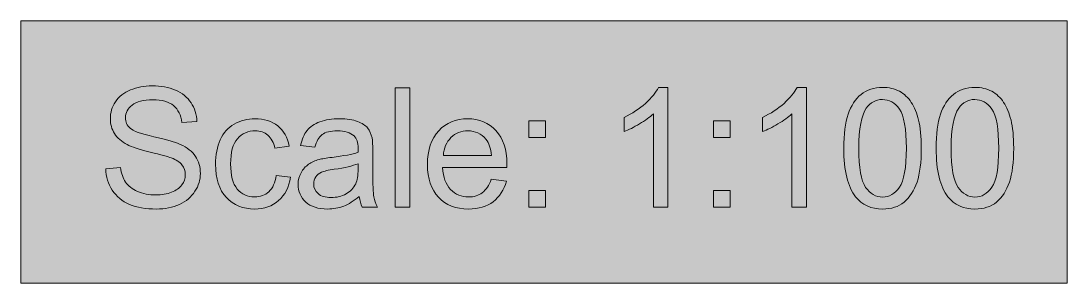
# Model space of a CAD drawing. Header units: millimetres. Extents: x 59 to 361, y 42 to 244.
# Drawn here: x 64.98 to 84.98, y 43.66 to 48.66 of the extents above; entities that cross this region are included whole.
import ezdxf

# ---------------------------------------------------------------- set-up
doc = ezdxf.new("R2010")
doc.units = ezdxf.units.MM
doc.header["$MEASUREMENT"] = 0
doc.layers.add('Scale Ruler 100', color=7, linetype='Continuous', lineweight=0)

# ---------------------------------------------------------------- blocks, each defined once
blk = doc.blocks.new('Block_12')
at = {"layer": 'Scale Ruler 100'}
for points, knots in [([(66.601, 45.844), (66.601, 45.844), (66.885, 45.869), (66.885, 45.869), (66.898, 45.755), (66.929, 45.662), (66.979, 45.589), (67.028, 45.516), (67.104, 45.457), (67.207, 45.412), (67.31, 45.367), (67.427, 45.344), (67.556, 45.344), (67.671, 45.344), (67.772, 45.362), (67.86, 45.396), (67.948, 45.43), (68.013, 45.477), (68.056, 45.536), (68.099, 45.596), (68.12, 45.66), (68.12, 45.731), (68.12, 45.802), (68.1, 45.864), (68.058, 45.917), (68.017, 45.971), (67.949, 46.015), (67.854, 46.051), (67.793, 46.075), (67.658, 46.112), (67.449, 46.162), (67.24, 46.213), (67.094, 46.26), (67.01, 46.304), (66.902, 46.361), (66.821, 46.432), (66.768, 46.516), (66.714, 46.6), (66.688, 46.694), (66.688, 46.799), (66.688, 46.913), (66.72, 47.021), (66.786, 47.12), (66.851, 47.22), (66.946, 47.296), (67.071, 47.347), (67.196, 47.399), (67.335, 47.425), (67.488, 47.425), (67.656, 47.425), (67.805, 47.398), (67.934, 47.344), (68.062, 47.289), (68.161, 47.21), (68.231, 47.104), (68.3, 46.999), (68.337, 46.879), (68.342, 46.746), (68.342, 46.746), (68.054, 46.724), (68.054, 46.724), (68.038, 46.868), (67.986, 46.976), (67.896, 47.05), (67.807, 47.123), (67.675, 47.16), (67.5, 47.16), (67.318, 47.16), (67.186, 47.127), (67.103, 47.06), (67.019, 46.993), (66.978, 46.913), (66.978, 46.819), (66.978, 46.737), (67.007, 46.67), (67.066, 46.617), (67.124, 46.565), (67.275, 46.511), (67.52, 46.455), (67.764, 46.4), (67.932, 46.352), (68.023, 46.31), (68.155, 46.249), (68.253, 46.172), (68.316, 46.079), (68.379, 45.985), (68.41, 45.877), (68.41, 45.755), (68.41, 45.634), (68.376, 45.52), (68.306, 45.414), (68.237, 45.306), (68.138, 45.223), (68.008, 45.164), (67.878, 45.105), (67.732, 45.075), (67.57, 45.075), (67.364, 45.075), (67.192, 45.105), (67.053, 45.165), (66.914, 45.224), (66.805, 45.315), (66.726, 45.435), (66.647, 45.556), (66.605, 45.692), (66.601, 45.844)], [0, 0, 0, 0, 1, 1, 1, 2, 2, 2, 3, 3, 3, 4, 4, 4, 5, 5, 5, 6, 6, 6, 7, 7, 7, 8, 8, 8, 9, 9, 9, 10, 10, 10, 11, 11, 11, 12, 12, 12, 13, 13, 13, 14, 14, 14, 15, 15, 15, 16, 16, 16, 17, 17, 17, 18, 18, 18, 19, 19, 19, 20, 20, 20, 21, 21, 21, 22, 22, 22, 23, 23, 23, 24, 24, 24, 25, 25, 25, 26, 26, 26, 27, 27, 27, 28, 28, 28, 29, 29, 29, 30, 30, 30, 31, 31, 31, 32, 32, 32, 33, 33, 33, 34, 34, 34, 35, 35, 35, 35]), ([(72.133, 45.114), (72.133, 45.114), (72.133, 47.386), (72.133, 47.386), (72.133, 47.386), (72.412, 47.386), (72.412, 47.386), (72.412, 47.386), (72.412, 45.114), (72.412, 45.114), (72.412, 45.114), (72.133, 45.114), (72.133, 45.114)], [0, 0, 0, 0, 1, 1, 1, 2, 2, 2, 3, 3, 3, 4, 4, 4, 4]), ([(77.348, 45.114), (77.348, 45.114), (77.069, 45.114), (77.069, 45.114), (77.069, 45.114), (77.069, 46.892), (77.069, 46.892), (77.001, 46.827), (76.913, 46.763), (76.804, 46.7), (76.695, 46.635), (76.597, 46.587), (76.511, 46.555), (76.511, 46.555), (76.511, 46.825), (76.511, 46.825), (76.666, 46.898), (76.803, 46.987), (76.92, 47.092), (77.036, 47.196), (77.119, 47.297), (77.168, 47.396), (77.168, 47.396), (77.348, 47.396), (77.348, 47.396), (77.348, 47.396), (77.348, 45.114), (77.348, 45.114)], [0, 0, 0, 0, 1, 1, 1, 2, 2, 2, 3, 3, 3, 4, 4, 4, 5, 5, 5, 6, 6, 6, 7, 7, 7, 8, 8, 8, 9, 9, 9, 9]), ([(79.996, 45.114), (79.996, 45.114), (79.717, 45.114), (79.717, 45.114), (79.717, 45.114), (79.717, 46.892), (79.717, 46.892), (79.649, 46.827), (79.561, 46.763), (79.452, 46.7), (79.343, 46.635), (79.245, 46.587), (79.158, 46.555), (79.158, 46.555), (79.158, 46.825), (79.158, 46.825), (79.314, 46.898), (79.451, 46.987), (79.568, 47.092), (79.684, 47.196), (79.767, 47.297), (79.816, 47.396), (79.816, 47.396), (79.996, 47.396), (79.996, 47.396), (79.996, 47.396), (79.996, 45.114), (79.996, 45.114)], [0, 0, 0, 0, 1, 1, 1, 2, 2, 2, 3, 3, 3, 4, 4, 4, 5, 5, 5, 6, 6, 6, 7, 7, 7, 8, 8, 8, 9, 9, 9, 9]), ([(80.71, 46.235), (80.71, 46.503), (80.738, 46.719), (80.793, 46.883), (80.849, 47.047), (80.931, 47.173), (81.04, 47.262), (81.149, 47.351), (81.286, 47.396), (81.452, 47.396), (81.573, 47.396), (81.68, 47.371), (81.772, 47.322), (81.864, 47.273), (81.94, 47.202), (82, 47.11), (82.06, 47.017), (82.107, 46.904), (82.141, 46.772), (82.175, 46.639), (82.192, 46.46), (82.192, 46.235), (82.192, 45.968), (82.165, 45.753), (82.11, 45.589), (82.055, 45.425), (81.973, 45.298), (81.865, 45.209), (81.755, 45.119), (81.618, 45.075), (81.452, 45.075), (81.232, 45.075), (81.06, 45.153), (80.935, 45.311), (80.785, 45.499), (80.71, 45.807), (80.71, 46.235)], [0, 0, 0, 0, 1, 1, 1, 2, 2, 2, 3, 3, 3, 4, 4, 4, 5, 5, 5, 6, 6, 6, 7, 7, 7, 8, 8, 8, 9, 9, 9, 10, 10, 10, 11, 11, 11, 12, 12, 12, 12]), ([(82.476, 46.235), (82.476, 46.503), (82.504, 46.719), (82.559, 46.883), (82.615, 47.047), (82.697, 47.173), (82.806, 47.262), (82.915, 47.351), (83.052, 47.396), (83.217, 47.396), (83.339, 47.396), (83.446, 47.371), (83.538, 47.322), (83.63, 47.273), (83.706, 47.202), (83.766, 47.11), (83.826, 47.017), (83.873, 46.904), (83.907, 46.772), (83.941, 46.639), (83.958, 46.46), (83.958, 46.235), (83.958, 45.968), (83.931, 45.753), (83.876, 45.589), (83.821, 45.425), (83.739, 45.298), (83.631, 45.209), (83.521, 45.119), (83.384, 45.075), (83.217, 45.075), (82.998, 45.075), (82.826, 45.153), (82.701, 45.311), (82.551, 45.499), (82.476, 45.807), (82.476, 46.235)], [0, 0, 0, 0, 1, 1, 1, 2, 2, 2, 3, 3, 3, 4, 4, 4, 5, 5, 5, 6, 6, 6, 7, 7, 7, 8, 8, 8, 9, 9, 9, 10, 10, 10, 11, 11, 11, 12, 12, 12, 12]), ([(80.997, 46.235), (80.997, 45.861), (81.041, 45.613), (81.128, 45.489), (81.216, 45.366), (81.323, 45.304), (81.452, 45.304), (81.579, 45.304), (81.687, 45.366), (81.775, 45.49), (81.862, 45.614), (81.906, 45.863), (81.906, 46.235), (81.906, 46.608), (81.862, 46.857), (81.775, 46.98), (81.687, 47.103), (81.578, 47.165), (81.448, 47.165), (81.32, 47.165), (81.218, 47.11), (81.141, 47.002), (81.045, 46.863), (80.997, 46.607), (80.997, 46.235)], [0, 0, 0, 0, 1, 1, 1, 2, 2, 2, 3, 3, 3, 4, 4, 4, 5, 5, 5, 6, 6, 6, 7, 7, 7, 8, 8, 8, 8]), ([(82.763, 46.235), (82.763, 45.861), (82.807, 45.613), (82.894, 45.489), (82.981, 45.366), (83.089, 45.304), (83.217, 45.304), (83.345, 45.304), (83.453, 45.366), (83.541, 45.49), (83.628, 45.614), (83.672, 45.863), (83.672, 46.235), (83.672, 46.608), (83.628, 46.857), (83.541, 46.98), (83.453, 47.103), (83.344, 47.165), (83.214, 47.165), (83.086, 47.165), (82.984, 47.11), (82.907, 47.002), (82.811, 46.863), (82.763, 46.607), (82.763, 46.235)], [0, 0, 0, 0, 1, 1, 1, 2, 2, 2, 3, 3, 3, 4, 4, 4, 5, 5, 5, 6, 6, 6, 7, 7, 7, 8, 8, 8, 8]), ([(69.86, 45.716), (69.86, 45.716), (70.134, 45.681), (70.134, 45.681), (70.104, 45.492), (70.028, 45.344), (69.904, 45.237), (69.781, 45.13), (69.629, 45.076), (69.449, 45.076), (69.224, 45.076), (69.043, 45.15), (68.906, 45.297), (68.769, 45.445), (68.7, 45.655), (68.7, 45.931), (68.7, 46.108), (68.73, 46.264), (68.788, 46.397), (68.848, 46.531), (68.937, 46.63), (69.057, 46.697), (69.178, 46.764), (69.309, 46.797), (69.451, 46.797), (69.629, 46.797), (69.775, 46.752), (69.889, 46.661), (70.003, 46.571), (70.076, 46.443), (70.108, 46.276), (70.108, 46.276), (69.836, 46.235), (69.836, 46.235), (69.811, 46.345), (69.765, 46.428), (69.699, 46.484), (69.634, 46.54), (69.555, 46.568), (69.462, 46.568), (69.321, 46.568), (69.207, 46.517), (69.119, 46.416), (69.031, 46.316), (68.987, 46.156), (68.987, 45.938), (68.987, 45.717), (69.029, 45.556), (69.114, 45.456), (69.199, 45.356), (69.309, 45.306), (69.446, 45.306), (69.555, 45.306), (69.647, 45.339), (69.72, 45.406), (69.794, 45.474), (69.84, 45.577), (69.86, 45.716)], [0, 0, 0, 0, 1, 1, 1, 2, 2, 2, 3, 3, 3, 4, 4, 4, 5, 5, 5, 6, 6, 6, 7, 7, 7, 8, 8, 8, 9, 9, 9, 10, 10, 10, 11, 11, 11, 12, 12, 12, 13, 13, 13, 14, 14, 14, 15, 15, 15, 16, 16, 16, 17, 17, 17, 18, 18, 18, 19, 19, 19, 19]), ([(71.447, 45.317), (71.344, 45.229), (71.244, 45.167), (71.149, 45.131), (71.053, 45.095), (70.951, 45.076), (70.841, 45.076), (70.66, 45.076), (70.521, 45.12), (70.424, 45.209), (70.327, 45.297), (70.278, 45.41), (70.278, 45.548), (70.278, 45.628), (70.297, 45.702), (70.334, 45.768), (70.37, 45.835), (70.418, 45.889), (70.478, 45.929), (70.537, 45.969), (70.604, 46), (70.678, 46.02), (70.733, 46.035), (70.816, 46.049), (70.926, 46.062), (71.152, 46.089), (71.317, 46.121), (71.424, 46.158), (71.425, 46.197), (71.426, 46.221), (71.426, 46.231), (71.426, 46.345), (71.399, 46.425), (71.347, 46.472), (71.275, 46.535), (71.169, 46.566), (71.029, 46.566), (70.897, 46.566), (70.801, 46.543), (70.738, 46.497), (70.676, 46.451), (70.629, 46.37), (70.599, 46.253), (70.599, 46.253), (70.326, 46.29), (70.326, 46.29), (70.351, 46.407), (70.392, 46.501), (70.449, 46.573), (70.506, 46.645), (70.588, 46.7), (70.696, 46.739), (70.803, 46.778), (70.927, 46.797), (71.069, 46.797), (71.21, 46.797), (71.324, 46.781), (71.411, 46.748), (71.499, 46.714), (71.564, 46.673), (71.605, 46.623), (71.647, 46.573), (71.676, 46.509), (71.692, 46.433), (71.702, 46.385), (71.706, 46.299), (71.706, 46.175), (71.706, 46.175), (71.706, 45.803), (71.706, 45.803), (71.706, 45.544), (71.712, 45.38), (71.724, 45.311), (71.736, 45.242), (71.759, 45.177), (71.795, 45.114), (71.795, 45.114), (71.503, 45.114), (71.503, 45.114), (71.474, 45.171), (71.456, 45.239), (71.447, 45.317)], [0, 0, 0, 0, 1, 1, 1, 2, 2, 2, 3, 3, 3, 4, 4, 4, 5, 5, 5, 6, 6, 6, 7, 7, 7, 8, 8, 8, 9, 9, 9, 10, 10, 10, 11, 11, 11, 12, 12, 12, 13, 13, 13, 14, 14, 14, 15, 15, 15, 16, 16, 16, 17, 17, 17, 18, 18, 18, 19, 19, 19, 20, 20, 20, 21, 21, 21, 22, 22, 22, 23, 23, 23, 24, 24, 24, 25, 25, 25, 26, 26, 26, 27, 27, 27, 27]), ([(73.971, 45.644), (73.971, 45.644), (74.26, 45.608), (74.26, 45.608), (74.214, 45.439), (74.13, 45.309), (74.007, 45.216), (73.884, 45.123), (73.727, 45.076), (73.535, 45.076), (73.295, 45.076), (73.104, 45.15), (72.963, 45.299), (72.822, 45.447), (72.751, 45.655), (72.751, 45.923), (72.751, 46.2), (72.822, 46.415), (72.965, 46.568), (73.108, 46.721), (73.293, 46.797), (73.52, 46.797), (73.74, 46.797), (73.92, 46.722), (74.06, 46.572), (74.199, 46.422), (74.269, 46.211), (74.269, 45.94), (74.269, 45.923), (74.268, 45.898), (74.267, 45.865), (74.267, 45.865), (73.039, 45.865), (73.039, 45.865), (73.05, 45.684), (73.101, 45.546), (73.193, 45.45), (73.285, 45.354), (73.4, 45.306), (73.537, 45.306), (73.639, 45.306), (73.727, 45.333), (73.799, 45.386), (73.871, 45.44), (73.929, 45.526), (73.971, 45.644)], [0, 0, 0, 0, 1, 1, 1, 2, 2, 2, 3, 3, 3, 4, 4, 4, 5, 5, 5, 6, 6, 6, 7, 7, 7, 8, 8, 8, 9, 9, 9, 10, 10, 10, 11, 11, 11, 12, 12, 12, 13, 13, 13, 14, 14, 14, 15, 15, 15, 15]), ([(74.687, 46.442), (74.687, 46.442), (74.687, 46.76), (74.687, 46.76), (74.687, 46.76), (75.005, 46.76), (75.005, 46.76), (75.005, 46.76), (75.005, 46.442), (75.005, 46.442), (75.005, 46.442), (74.687, 46.442), (74.687, 46.442)], [0, 0, 0, 0, 1, 1, 1, 2, 2, 2, 3, 3, 3, 4, 4, 4, 4]), ([(78.217, 46.442), (78.217, 46.442), (78.217, 46.76), (78.217, 46.76), (78.217, 46.76), (78.535, 46.76), (78.535, 46.76), (78.535, 46.76), (78.535, 46.442), (78.535, 46.442), (78.535, 46.442), (78.217, 46.442), (78.217, 46.442)], [0, 0, 0, 0, 1, 1, 1, 2, 2, 2, 3, 3, 3, 4, 4, 4, 4]), ([(73.055, 46.095), (73.055, 46.095), (73.974, 46.095), (73.974, 46.095), (73.962, 46.233), (73.927, 46.337), (73.869, 46.406), (73.78, 46.514), (73.665, 46.568), (73.523, 46.568), (73.395, 46.568), (73.287, 46.525), (73.2, 46.439), (73.113, 46.353), (73.064, 46.238), (73.055, 46.095)], [0, 0, 0, 0, 1, 1, 1, 2, 2, 2, 3, 3, 3, 4, 4, 4, 5, 5, 5, 5]), ([(71.424, 45.94), (71.323, 45.898), (71.171, 45.863), (70.968, 45.834), (70.853, 45.818), (70.772, 45.799), (70.725, 45.778), (70.677, 45.758), (70.64, 45.728), (70.615, 45.688), (70.589, 45.648), (70.576, 45.604), (70.576, 45.555), (70.576, 45.481), (70.604, 45.419), (70.66, 45.369), (70.717, 45.32), (70.799, 45.295), (70.908, 45.295), (71.015, 45.295), (71.111, 45.319), (71.194, 45.365), (71.279, 45.413), (71.34, 45.477), (71.379, 45.559), (71.409, 45.621), (71.424, 45.714), (71.424, 45.838), (71.424, 45.838), (71.424, 45.94), (71.424, 45.94)], [0, 0, 0, 0, 1, 1, 1, 2, 2, 2, 3, 3, 3, 4, 4, 4, 5, 5, 5, 6, 6, 6, 7, 7, 7, 8, 8, 8, 9, 9, 9, 10, 10, 10, 10]), ([(74.687, 45.114), (74.687, 45.114), (74.687, 45.431), (74.687, 45.431), (74.687, 45.431), (75.005, 45.431), (75.005, 45.431), (75.005, 45.431), (75.005, 45.114), (75.005, 45.114), (75.005, 45.114), (74.687, 45.114), (74.687, 45.114)], [0, 0, 0, 0, 1, 1, 1, 2, 2, 2, 3, 3, 3, 4, 4, 4, 4]), ([(78.217, 45.114), (78.217, 45.114), (78.217, 45.431), (78.217, 45.431), (78.217, 45.431), (78.535, 45.431), (78.535, 45.431), (78.535, 45.431), (78.535, 45.114), (78.535, 45.114), (78.535, 45.114), (78.217, 45.114), (78.217, 45.114)], [0, 0, 0, 0, 1, 1, 1, 2, 2, 2, 3, 3, 3, 4, 4, 4, 4])]:
    blk.add_open_spline(points, degree=3, knots=knots, dxfattribs=at)
blk = doc.blocks.new('Block_11')
at = {"layer": 'Scale Ruler 100'}
blk.add_blockref('Block_12', (0, 0), dxfattribs=at)

msp = doc.modelspace()

# ---------------------------------------------------------------- hatches: boundary and pattern name
at = {"layer": 'Scale Ruler 100'}
h = msp.add_hatch(color=7, dxfattribs=at)
h.dxf.hatch_style = 2
h.paths.add_polyline_path([(84.979, 43.664), (64.979, 43.664), (64.979, 48.664), (84.979, 48.664)])

# ---------------------------------------------------------------- linework, layer by layer
msp.add_lwpolyline([(84.979, 43.664), (64.979, 43.664), (64.979, 48.664), (84.979, 48.664)], close=True, dxfattribs=at)

# ---------------------------------------------------------------- block references
msp.add_blockref('Block_11', (0, 0), dxfattribs=at)

doc.saveas('drawing.dxf')
